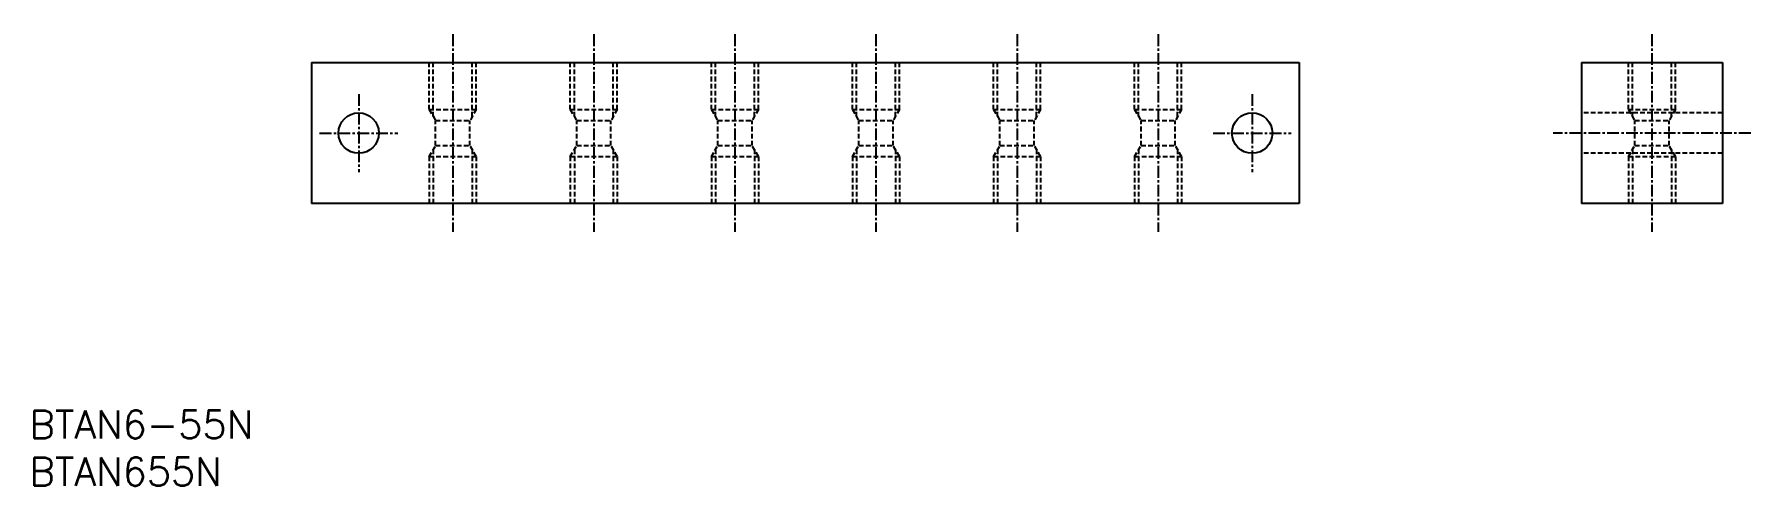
# Model space of a CAD drawing. Extents: x 1 to 183, y 0 to 48.
import ezdxf

# ---------------------------------------------------------------- set-up
doc = ezdxf.new("R2010")
doc.units = 0
doc.linetypes.add('CENTER', pattern=[2, 1.25, -0.25, 0.25, -0.25])
doc.linetypes.add('DASHED', pattern=[0.75, 0.5, -0.25])
doc.layers.get('0').update_dxf_attribs({"linetype": 'CONTINUOUS'})
doc.layers.add('CENTER', color=1, linetype='CENTER')
doc.styles.get("Standard").update_dxf_attribs({"font": 'txt.shx'})

# ---------------------------------------------------------------- blocks, each defined once
blk = doc.blocks.new('*U14')
at = {"color": 7, "linetype": 'CONTINUOUS'}
blk.add_text('BTAN655N', height=3, dxfattribs=at).set_placement((0, 0))
blk = doc.blocks.new('*U15')
at = {"color": 7, "linetype": 'CONTINUOUS'}
blk.add_text('BTAN6-55N', height=3, dxfattribs=at).set_placement((0, 5))

msp = doc.modelspace()

# ---------------------------------------------------------------- linework, layer by layer
at = {"color": 7, "linetype": 'CONTINUOUS'}
for p, q in [((30, 45), (135, 45)), ((30, 45), (30, 30)), ((135, 45), (135, 30)), ((165, 45), (165, 30)), ((165, 45), (180, 45)), ((180, 45), (180, 30)), ((135, 30), (30, 30)), ((180, 30), (165, 30))]:
    msp.add_line(p, q, dxfattribs=at)
at = {"color": 3, "linetype": 'DASHED'}
for p, q in [((42.5, 40), (42.5, 45)), ((42.93, 39.25), (42.93, 45)), ((47.07, 39.25), (47.07, 45)), ((47.5, 40), (47.5, 45)), ((57.5, 40), (57.5, 45)), ((57.93, 39.25), (57.93, 45)), ((62.07, 39.25), (62.07, 45)), ((62.5, 40), (62.5, 45)), ((72.5, 40), (72.5, 45)), ((72.93, 39.25), (72.93, 45)), ((77.07, 39.25), (77.07, 45)), ((77.5, 40), (77.5, 45)), ((87.5, 40), (87.5, 45)), ((87.93, 39.25), (87.93, 45)), ((92.07, 39.25), (92.07, 45)), ((92.5, 40), (92.5, 45)), ((102.5, 40), (102.5, 45)), ((102.93, 39.25), (102.93, 45)), ((107.07, 39.25), (107.07, 45)), ((107.5, 40), (107.5, 45)), ((117.5, 40), (117.5, 45)), ((117.93, 39.25), (117.93, 45)), ((122.07, 39.25), (122.07, 45)), ((122.5, 40), (122.5, 45)), ((170, 40), (170, 45)), ((170.43, 39.25), (170.43, 45)), ((174.57, 39.25), (174.57, 45)), ((175, 40), (175, 45)), ((42.5, 40), (43.18, 38.82)), ((42.5, 40), (47.5, 40)), ((43.18, 38.82), (46.82, 38.82)), ((43.18, 36.18), (43.18, 38.82)), ((47.5, 40), (46.82, 38.82)), ((46.82, 36.18), (46.82, 38.82)), ((57.5, 40), (58.18, 38.82)), ((57.5, 40), (62.5, 40)), ((58.18, 38.82), (61.82, 38.82)), ((58.18, 36.18), (58.18, 38.82)), ((62.5, 40), (61.82, 38.82)), ((61.82, 36.18), (61.82, 38.82)), ((72.5, 40), (73.18, 38.82)), ((72.5, 40), (77.5, 40)), ((73.18, 38.82), (76.82, 38.82)), ((73.18, 36.18), (73.18, 38.82)), ((77.5, 40), (76.82, 38.82)), ((76.82, 36.18), (76.82, 38.82)), ((87.5, 40), (88.18, 38.82)), ((87.5, 40), (92.5, 40)), ((88.18, 38.82), (91.82, 38.82)), ((88.18, 36.18), (88.18, 38.82)), ((92.5, 40), (91.82, 38.82)), ((91.82, 36.18), (91.82, 38.82)), ((102.5, 40), (103.18, 38.82)), ((102.5, 40), (107.5, 40)), ((103.18, 38.82), (106.82, 38.82)), ((103.18, 36.18), (103.18, 38.82)), ((107.5, 40), (106.82, 38.82)), ((106.82, 36.18), (106.82, 38.82)), ((117.5, 40), (118.18, 38.82)), ((117.5, 40), (122.5, 40)), ((118.18, 38.82), (121.82, 38.82)), ((118.18, 36.18), (118.18, 38.82)), ((122.5, 40), (121.82, 38.82)), ((121.82, 36.18), (121.82, 38.82)), ((180, 39.65), (165, 39.65)), ((170, 40), (175, 40)), ((170, 40), (170.68, 38.82)), ((170.68, 36.18), (170.68, 38.82)), ((170.68, 38.82), (174.32, 38.82)), ((175, 40), (174.32, 38.82)), ((174.32, 36.18), (174.32, 38.82)), ((42.5, 35), (43.18, 36.18)), ((42.5, 35), (47.5, 35)), ((42.5, 35), (42.5, 30)), ((42.93, 35.75), (42.93, 30)), ((43.18, 36.18), (46.82, 36.18)), ((47.5, 35), (46.82, 36.18)), ((47.07, 35.75), (47.07, 30)), ((47.5, 35), (47.5, 30)), ((57.5, 35), (58.18, 36.18)), ((57.5, 35), (62.5, 35)), ((57.5, 35), (57.5, 30)), ((57.93, 35.75), (57.93, 30)), ((58.18, 36.18), (61.82, 36.18)), ((62.5, 35), (61.82, 36.18)), ((62.07, 35.75), (62.07, 30)), ((62.5, 35), (62.5, 30)), ((72.5, 35), (73.18, 36.18)), ((72.5, 35), (77.5, 35)), ((72.5, 35), (72.5, 30)), ((72.93, 35.75), (72.93, 30)), ((73.18, 36.18), (76.82, 36.18)), ((77.5, 35), (76.82, 36.18)), ((77.07, 35.75), (77.07, 30)), ((77.5, 35), (77.5, 30)), ((87.5, 35), (88.18, 36.18)), ((87.5, 35), (92.5, 35)), ((87.5, 35), (87.5, 30)), ((87.93, 35.75), (87.93, 30)), ((88.18, 36.18), (91.82, 36.18)), ((92.5, 35), (91.82, 36.18)), ((92.07, 35.75), (92.07, 30)), ((92.5, 35), (92.5, 30)), ((102.5, 35), (103.18, 36.18)), ((102.5, 35), (107.5, 35)), ((102.5, 35), (102.5, 30)), ((102.93, 35.75), (102.93, 30)), ((103.18, 36.18), (106.82, 36.18)), ((107.5, 35), (106.82, 36.18)), ((107.07, 35.75), (107.07, 30)), ((107.5, 35), (107.5, 30)), ((117.5, 35), (118.18, 36.18)), ((117.5, 35), (122.5, 35)), ((117.5, 35), (117.5, 30)), ((117.93, 35.75), (117.93, 30)), ((118.18, 36.18), (121.82, 36.18)), ((122.5, 35), (121.82, 36.18)), ((122.07, 35.75), (122.07, 30)), ((122.5, 35), (122.5, 30)), ((180, 35.35), (165, 35.35)), ((170, 35), (170.68, 36.18)), ((170, 35), (170, 30)), ((170, 35), (175, 35)), ((170.43, 35.75), (170.43, 30)), ((170.68, 36.18), (174.32, 36.18)), ((175, 35), (174.32, 36.18)), ((174.57, 35.75), (174.57, 30)), ((175, 35), (175, 30))]:
    msp.add_line(p, q, dxfattribs=at)
at = {"color": 7, "linetype": 'CONTINUOUS'}
for centre in [(35, 37.5), (130, 37.5)]:
    msp.add_circle(centre, 2.15, dxfattribs=at)
at = {"layer": 'CENTER', "color": 1, "linetype": 'CENTER'}
for p, q in [((45, 48), (45, 27)), ((60, 48), (60, 27)), ((75, 48), (75, 27)), ((90, 48), (90, 27)), ((105, 48), (105, 27)), ((120, 48), (120, 27)), ((172.5, 48), (172.5, 27)), ((35, 41.65), (35, 33.35)), ((130, 41.65), (130, 33.35)), ((30.85, 37.5), (39.15, 37.5)), ((125.85, 37.5), (134.15, 37.5)), ((183, 37.5), (162, 37.5))]:
    msp.add_line(p, q, dxfattribs=at)

# ---------------------------------------------------------------- block references
at = {"color": 7, "linetype": 'CONTINUOUS'}
for name in ['*U15', '*U14']:
    msp.add_blockref(name, (0, 0), dxfattribs=at)

doc.saveas('drawing.dxf')
